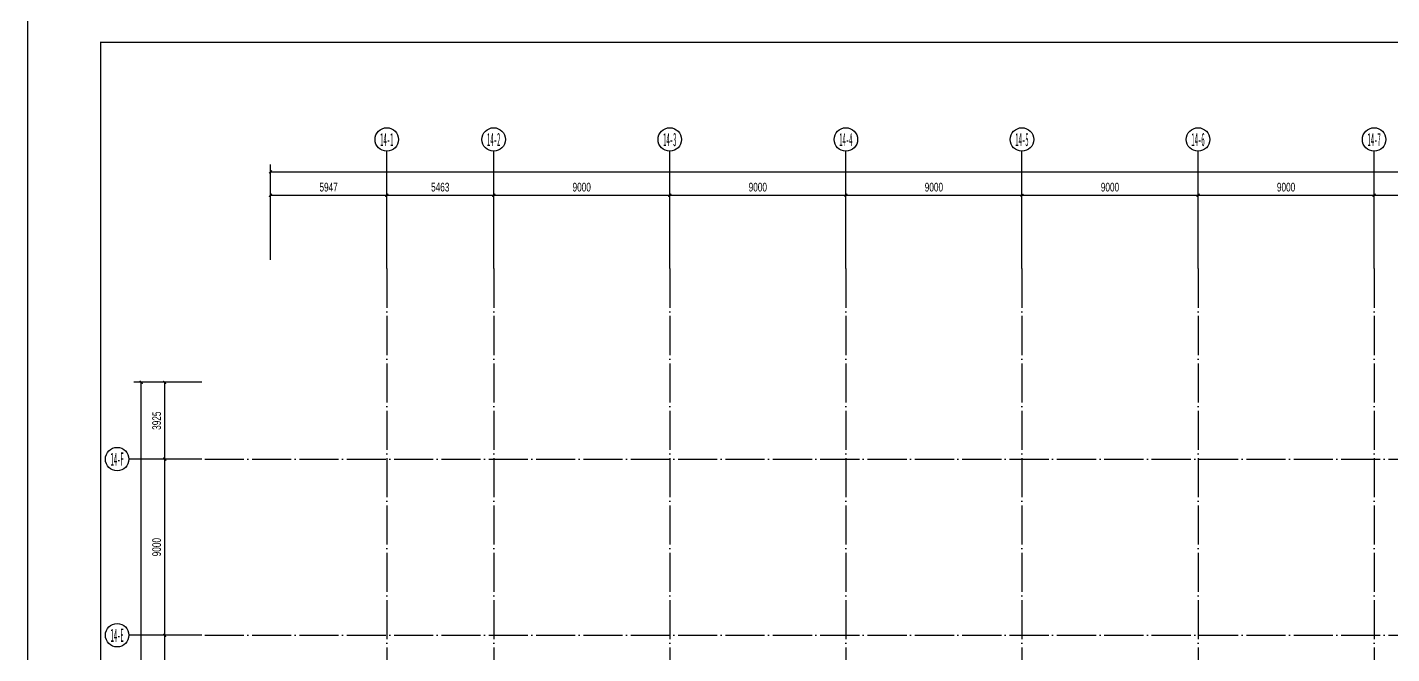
# Model space of a CAD drawing. Extents: x -233336 to 840473, y -28113 to 330904.
# Drawn here: x 671546 to 741282, y 206447 to 238458 of the extents above; entities that cross this region are included whole.
import ezdxf
from ezdxf.enums import TextEntityAlignment as Align
from ezdxf.xclip import XClip

# ---------------------------------------------------------------- set-up
doc = ezdxf.new("R2010")
doc.units = 0
doc.header["$LTSCALE"] = 1000
doc.header["$XCLIPFRAME"] = 2
doc.linetypes.add('104-14# 核心筒$0$DOTE', pattern=[2.42, 2, -0.2, 0.02, -0.2])
doc.layers.get('0').update_dxf_attribs({"linetype": 'CONTINUOUS'})
doc.layers.get('Defpoints').update_dxf_attribs({"linetype": 'CONTINUOUS'})
for name, color, linetype in [('104-14# 核心筒$0$01-标注_轴线坐标', 8, 'CONTINUOUS'), ('104-14# 核心筒$0$A_AXIS-轴线', 8, '104-14# 核心筒$0$DOTE'), ('104-14# 核心筒$0$AXIS_TEXT', 7, 'CONTINUOUS'), ('AXIS_TEXT', 7, 'CONTINUOUS')]:
    doc.layers.add(name, color=color, linetype=linetype)
doc.styles.add('104-14# 核心筒$0$_TCH_AXIS', font='STXIHEI.TTF', dxfattribs={"width": 0.8})
doc.styles.add('104-14# 核心筒$0$_TCH_DIM_T3', font='ros.shx', dxfattribs={"width": 0.705882, "bigfont": 'jd.shx'})
doc.styles.add('COMPLEX', font='COMPLEX')
doc.dimstyles.new('104-14# 核心筒$0$_TCH_ARCH&&150', dxfattribs={"dimtxt": 446.25, "dimasz": 150, "dimexe": 375, "dimexo": 450, "dimgap": 189.375, "dimtad": 1, "dimdec": 0, "dimzin": 0, "dimdsep": 46, "dimtxsty": '104-14# 核心筒$0$_TCH_DIM_T3', "dimblk": '104-14# 核心筒$0$_ArchTick', "dimcen": 0.09, "dimclrt": 7, "dimazin": 2, "dimtfac": 1, "dimtdec": 0, "dimtix": 1, "dimtmove": 2, "dimatfit": 3, "dimfxl": 0, "dimtolj": 1, "dimtzin": 0, "dimarcsym": 0})

# ---------------------------------------------------------------- blocks, each defined once
blk = doc.blocks.new('图框-A1+1-4')
for points, const_width in [([(0, 0), (1051, 0), (1051, 594), (0, 594)], 0.05), ([(976, 584), (25, 584), (25, 10), (976, 10)], 0.5)]:
    blk.add_lwpolyline(points, close=True, dxfattribs=dict(const_width=const_width))
blk = doc.blocks.new('_AXISO')
blk.add_circle((0, 0), 0.5)
at = {"layer": 'AXIS_TEXT', "style": 'COMPLEX', "width": 1.041667}
blk.add_attdef('A', text='', height=0.56, dxfattribs=at).set_placement((-0.25, -0.28), (0.25, -0.28), align=Align.FIT)
blk = doc.blocks.new('104-14# 核心筒$0$_ArchTick')
at = {"color": 0, "linetype": 'ByBlock', "const_width": 0.4}
blk.add_lwpolyline([(-0.5, -0.5), (0.5, 0.5)], dxfattribs=at)
blk = doc.blocks.new('*D382')
at = {"layer": '104-14# 核心筒$0$01-标注_轴线坐标', "color": 0, "lineweight": -2}
for p, q in [((-6010, 229184), (-6010, 232859)), ((-6010, 232484), (-63, 232484)), ((-63, 229184), (-63, 232859))]:
    blk.add_line(p, q, dxfattribs=at)
at = {"layer": 'Defpoints', "color": 0}
for p in [(-63, 232484), (-6010, 228734), (-63, 228734)]:
    blk.add_point(p, dxfattribs=at)
at = {"layer": '104-14# 核心筒$0$01-标注_轴线坐标', "color": 0, "lineweight": -2, "xscale": 150, "yscale": 150, "zscale": 150, "rotation": 180}
blk.add_blockref('104-14# 核心筒$0$_ArchTick', (-6010, 232484), dxfattribs=at)
at = {"layer": '104-14# 核心筒$0$01-标注_轴线坐标', "color": 0, "lineweight": -2, "xscale": 150, "yscale": 150, "zscale": 150}
blk.add_blockref('104-14# 核心筒$0$_ArchTick', (-63, 232484), dxfattribs=at)
at = {"layer": '104-14# 核心筒$0$01-标注_轴线坐标', "color": 7, "insert": (-3036, 232896), "char_height": 446.2, "attachment_point": 5, "style": '104-14# 核心筒$0$_TCH_DIM_T3'}
blk.add_mtext('\\A1;5947', dxfattribs=at)
blk = doc.blocks.new('*D383')
at = {"layer": '104-14# 核心筒$0$01-标注_轴线坐标', "color": 0, "lineweight": -2}
for p, q in [((-63, 229184), (-63, 232859)), ((-63, 232484), (5400, 232484)), ((5400, 229184), (5400, 232859))]:
    blk.add_line(p, q, dxfattribs=at)
at = {"layer": 'Defpoints', "color": 0}
for p in [(5400, 232484), (-63, 228734), (5400, 228734)]:
    blk.add_point(p, dxfattribs=at)
at = {"layer": '104-14# 核心筒$0$01-标注_轴线坐标', "color": 0, "lineweight": -2, "xscale": 150, "yscale": 150, "zscale": 150, "rotation": 180}
blk.add_blockref('104-14# 核心筒$0$_ArchTick', (-63, 232484), dxfattribs=at)
at = {"layer": '104-14# 核心筒$0$01-标注_轴线坐标', "color": 0, "lineweight": -2, "xscale": 150, "yscale": 150, "zscale": 150}
blk.add_blockref('104-14# 核心筒$0$_ArchTick', (5400, 232484), dxfattribs=at)
at = {"layer": '104-14# 核心筒$0$01-标注_轴线坐标', "color": 7, "insert": (2669, 232896), "char_height": 446.2, "attachment_point": 5, "style": '104-14# 核心筒$0$_TCH_DIM_T3'}
blk.add_mtext('\\A1;5463', dxfattribs=at)
blk = doc.blocks.new('*D384')
at = {"layer": '104-14# 核心筒$0$01-标注_轴线坐标', "color": 0, "lineweight": -2}
for p, q in [((5400, 229184), (5400, 232859)), ((5400, 232484), (14400, 232484)), ((14400, 229184), (14400, 232859))]:
    blk.add_line(p, q, dxfattribs=at)
at = {"layer": 'Defpoints', "color": 0}
for p in [(14400, 232484), (5400, 228734), (14400, 228734)]:
    blk.add_point(p, dxfattribs=at)
at = {"layer": '104-14# 核心筒$0$01-标注_轴线坐标', "color": 0, "lineweight": -2, "xscale": 150, "yscale": 150, "zscale": 150, "rotation": 180}
blk.add_blockref('104-14# 核心筒$0$_ArchTick', (5400, 232484), dxfattribs=at)
at = {"layer": '104-14# 核心筒$0$01-标注_轴线坐标', "color": 0, "lineweight": -2, "xscale": 150, "yscale": 150, "zscale": 150}
blk.add_blockref('104-14# 核心筒$0$_ArchTick', (14400, 232484), dxfattribs=at)
at = {"layer": '104-14# 核心筒$0$01-标注_轴线坐标', "color": 7, "insert": (9900, 232896), "char_height": 446.2, "attachment_point": 5, "style": '104-14# 核心筒$0$_TCH_DIM_T3'}
blk.add_mtext('\\A1;9000', dxfattribs=at)
blk = doc.blocks.new('*D385')
at = {"layer": '104-14# 核心筒$0$01-标注_轴线坐标', "color": 0, "lineweight": -2}
for p, q in [((14400, 229184), (14400, 232859)), ((14400, 232484), (23400, 232484)), ((23400, 229184), (23400, 232859))]:
    blk.add_line(p, q, dxfattribs=at)
at = {"layer": 'Defpoints', "color": 0}
for p in [(23400, 232484), (14400, 228734), (23400, 228734)]:
    blk.add_point(p, dxfattribs=at)
at = {"layer": '104-14# 核心筒$0$01-标注_轴线坐标', "color": 0, "lineweight": -2, "xscale": 150, "yscale": 150, "zscale": 150, "rotation": 180}
blk.add_blockref('104-14# 核心筒$0$_ArchTick', (14400, 232484), dxfattribs=at)
at = {"layer": '104-14# 核心筒$0$01-标注_轴线坐标', "color": 0, "lineweight": -2, "xscale": 150, "yscale": 150, "zscale": 150}
blk.add_blockref('104-14# 核心筒$0$_ArchTick', (23400, 232484), dxfattribs=at)
at = {"layer": '104-14# 核心筒$0$01-标注_轴线坐标', "color": 7, "insert": (18900, 232896), "char_height": 446.2, "attachment_point": 5, "style": '104-14# 核心筒$0$_TCH_DIM_T3'}
blk.add_mtext('\\A1;9000', dxfattribs=at)
blk = doc.blocks.new('*D386')
at = {"layer": '104-14# 核心筒$0$01-标注_轴线坐标', "color": 0, "lineweight": -2}
for p, q in [((23400, 229184), (23400, 232859)), ((23400, 232484), (32400, 232484)), ((32400, 229184), (32400, 232859))]:
    blk.add_line(p, q, dxfattribs=at)
at = {"layer": 'Defpoints', "color": 0}
for p in [(32400, 232484), (23400, 228734), (32400, 228734)]:
    blk.add_point(p, dxfattribs=at)
at = {"layer": '104-14# 核心筒$0$01-标注_轴线坐标', "color": 0, "lineweight": -2, "xscale": 150, "yscale": 150, "zscale": 150, "rotation": 180}
blk.add_blockref('104-14# 核心筒$0$_ArchTick', (23400, 232484), dxfattribs=at)
at = {"layer": '104-14# 核心筒$0$01-标注_轴线坐标', "color": 0, "lineweight": -2, "xscale": 150, "yscale": 150, "zscale": 150}
blk.add_blockref('104-14# 核心筒$0$_ArchTick', (32400, 232484), dxfattribs=at)
at = {"layer": '104-14# 核心筒$0$01-标注_轴线坐标', "color": 7, "insert": (27900, 232896), "char_height": 446.2, "attachment_point": 5, "style": '104-14# 核心筒$0$_TCH_DIM_T3'}
blk.add_mtext('\\A1;9000', dxfattribs=at)
blk = doc.blocks.new('*D387')
at = {"layer": '104-14# 核心筒$0$01-标注_轴线坐标', "color": 0, "lineweight": -2}
for p, q in [((32400, 229184), (32400, 232859)), ((32400, 232484), (41400, 232484)), ((41400, 229184), (41400, 232859))]:
    blk.add_line(p, q, dxfattribs=at)
at = {"layer": 'Defpoints', "color": 0}
for p in [(41400, 232484), (32400, 228734), (41400, 228734)]:
    blk.add_point(p, dxfattribs=at)
at = {"layer": '104-14# 核心筒$0$01-标注_轴线坐标', "color": 0, "lineweight": -2, "xscale": 150, "yscale": 150, "zscale": 150, "rotation": 180}
blk.add_blockref('104-14# 核心筒$0$_ArchTick', (32400, 232484), dxfattribs=at)
at = {"layer": '104-14# 核心筒$0$01-标注_轴线坐标', "color": 0, "lineweight": -2, "xscale": 150, "yscale": 150, "zscale": 150}
blk.add_blockref('104-14# 核心筒$0$_ArchTick', (41400, 232484), dxfattribs=at)
at = {"layer": '104-14# 核心筒$0$01-标注_轴线坐标', "color": 7, "insert": (36900, 232896), "char_height": 446.2, "attachment_point": 5, "style": '104-14# 核心筒$0$_TCH_DIM_T3'}
blk.add_mtext('\\A1;9000', dxfattribs=at)
blk = doc.blocks.new('*D388')
at = {"layer": '104-14# 核心筒$0$01-标注_轴线坐标', "color": 0, "lineweight": -2}
for p, q in [((41400, 229184), (41400, 232859)), ((41400, 232484), (50400, 232484)), ((50400, 229184), (50400, 232859))]:
    blk.add_line(p, q, dxfattribs=at)
at = {"layer": 'Defpoints', "color": 0}
for p in [(50400, 232484), (41400, 228734), (50400, 228734)]:
    blk.add_point(p, dxfattribs=at)
at = {"layer": '104-14# 核心筒$0$01-标注_轴线坐标', "color": 0, "lineweight": -2, "xscale": 150, "yscale": 150, "zscale": 150, "rotation": 180}
blk.add_blockref('104-14# 核心筒$0$_ArchTick', (41400, 232484), dxfattribs=at)
at = {"layer": '104-14# 核心筒$0$01-标注_轴线坐标', "color": 0, "lineweight": -2, "xscale": 150, "yscale": 150, "zscale": 150}
blk.add_blockref('104-14# 核心筒$0$_ArchTick', (50400, 232484), dxfattribs=at)
at = {"layer": '104-14# 核心筒$0$01-标注_轴线坐标', "color": 7, "insert": (45900, 232896), "char_height": 446.2, "attachment_point": 5, "style": '104-14# 核心筒$0$_TCH_DIM_T3'}
blk.add_mtext('\\A1;9000', dxfattribs=at)
blk = doc.blocks.new('*D389')
at = {"layer": '104-14# 核心筒$0$01-标注_轴线坐标', "color": 0, "lineweight": -2}
for p, q in [((50400, 229184), (50400, 232859)), ((50400, 232484), (59400, 232484)), ((59400, 229184), (59400, 232859))]:
    blk.add_line(p, q, dxfattribs=at)
at = {"layer": 'Defpoints', "color": 0}
for p in [(59400, 232484), (50400, 228734), (59400, 228734)]:
    blk.add_point(p, dxfattribs=at)
at = {"layer": '104-14# 核心筒$0$01-标注_轴线坐标', "color": 0, "lineweight": -2, "xscale": 150, "yscale": 150, "zscale": 150, "rotation": 180}
blk.add_blockref('104-14# 核心筒$0$_ArchTick', (50400, 232484), dxfattribs=at)
at = {"layer": '104-14# 核心筒$0$01-标注_轴线坐标', "color": 0, "lineweight": -2, "xscale": 150, "yscale": 150, "zscale": 150}
blk.add_blockref('104-14# 核心筒$0$_ArchTick', (59400, 232484), dxfattribs=at)
at = {"layer": '104-14# 核心筒$0$01-标注_轴线坐标', "color": 7, "insert": (54900, 232896), "char_height": 446.2, "attachment_point": 5, "style": '104-14# 核心筒$0$_TCH_DIM_T3'}
blk.add_mtext('\\A1;9000', dxfattribs=at)
blk = doc.blocks.new('*D404')
at = {"layer": '104-14# 核心筒$0$01-标注_轴线坐标', "color": 0, "lineweight": -2}
for p, q in [((-9520, 210000), (-11788, 210000)), ((-11413, 203900), (-11413, 210000)), ((-9520, 203900), (-11788, 203900))]:
    blk.add_line(p, q, dxfattribs=at)
at = {"layer": 'Defpoints', "color": 0}
for p in [(-11413, 210000), (-9070, 210000), (-9070, 203900)]:
    blk.add_point(p, dxfattribs=at)
at = {"layer": '104-14# 核心筒$0$01-标注_轴线坐标', "color": 0, "lineweight": -2, "xscale": 150, "yscale": 150, "zscale": 150}
for p, rotation in [((-11413, 210000), 90), ((-11413, 203900), 270)]:
    blk.add_blockref('104-14# 核心筒$0$_ArchTick', p, dxfattribs=dict(at, rotation=rotation))
at = {"layer": '104-14# 核心筒$0$01-标注_轴线坐标', "color": 7, "insert": (-11825, 206950), "char_height": 446.2, "attachment_point": 5, "rotation": 90, "style": '104-14# 核心筒$0$_TCH_DIM_T3'}
blk.add_mtext('\\A1;6100', dxfattribs=at)
blk = doc.blocks.new('*D405')
at = {"layer": '104-14# 核心筒$0$01-标注_轴线坐标', "color": 0, "lineweight": -2}
for p, q in [((-9520, 219000), (-11788, 219000)), ((-11413, 210000), (-11413, 219000)), ((-9520, 210000), (-11788, 210000))]:
    blk.add_line(p, q, dxfattribs=at)
at = {"layer": 'Defpoints', "color": 0}
for p in [(-11413, 219000), (-9070, 219000), (-9070, 210000)]:
    blk.add_point(p, dxfattribs=at)
at = {"layer": '104-14# 核心筒$0$01-标注_轴线坐标', "color": 0, "lineweight": -2, "xscale": 150, "yscale": 150, "zscale": 150}
for p, rotation in [((-11413, 219000), 90), ((-11413, 210000), 270)]:
    blk.add_blockref('104-14# 核心筒$0$_ArchTick', p, dxfattribs=dict(at, rotation=rotation))
at = {"layer": '104-14# 核心筒$0$01-标注_轴线坐标', "color": 7, "insert": (-11825, 214500), "char_height": 446.2, "attachment_point": 5, "rotation": 90, "style": '104-14# 核心筒$0$_TCH_DIM_T3'}
blk.add_mtext('\\A1;9000', dxfattribs=at)
blk = doc.blocks.new('*D406')
at = {"layer": '104-14# 核心筒$0$01-标注_轴线坐标', "color": 0, "lineweight": -2}
for p, q in [((-9520, 222925), (-11788, 222925)), ((-11413, 219000), (-11413, 222925)), ((-9520, 219000), (-11788, 219000))]:
    blk.add_line(p, q, dxfattribs=at)
at = {"layer": 'Defpoints', "color": 0}
for p in [(-11413, 222925), (-9070, 222925), (-9070, 219000)]:
    blk.add_point(p, dxfattribs=at)
at = {"layer": '104-14# 核心筒$0$01-标注_轴线坐标', "color": 0, "lineweight": -2, "xscale": 150, "yscale": 150, "zscale": 150}
for p, rotation in [((-11413, 222925), 90), ((-11413, 219000), 270)]:
    blk.add_blockref('104-14# 核心筒$0$_ArchTick', p, dxfattribs=dict(at, rotation=rotation))
at = {"layer": '104-14# 核心筒$0$01-标注_轴线坐标', "color": 7, "insert": (-11825, 220963), "char_height": 446.2, "attachment_point": 5, "rotation": 90, "style": '104-14# 核心筒$0$_TCH_DIM_T3'}
blk.add_mtext('\\A1;3925', dxfattribs=at)
blk = doc.blocks.new('*D474')
at = {"layer": '104-14# 核心筒$0$01-标注_轴线坐标', "color": 0, "lineweight": -2}
for p, q in [((-6010, 229184), (-6010, 234059)), ((-6010, 233684), (120742, 233684)), ((120742, 229184), (120742, 234059))]:
    blk.add_line(p, q, dxfattribs=at)
at = {"layer": 'Defpoints', "color": 0}
for p in [(120742, 233684), (-6010, 228734), (120742, 228734)]:
    blk.add_point(p, dxfattribs=at)
at = {"layer": '104-14# 核心筒$0$01-标注_轴线坐标', "color": 0, "lineweight": -2, "xscale": 150, "yscale": 150, "zscale": 150, "rotation": 180}
blk.add_blockref('104-14# 核心筒$0$_ArchTick', (-6010, 233684), dxfattribs=at)
at = {"layer": '104-14# 核心筒$0$01-标注_轴线坐标', "color": 0, "lineweight": -2, "xscale": 150, "yscale": 150, "zscale": 150}
blk.add_blockref('104-14# 核心筒$0$_ArchTick', (120742, 233684), dxfattribs=at)
at = {"layer": '104-14# 核心筒$0$01-标注_轴线坐标', "color": 7, "insert": (57366, 234096), "char_height": 446.2, "attachment_point": 5, "style": '104-14# 核心筒$0$_TCH_DIM_T3'}
blk.add_mtext('\\A1;126752', dxfattribs=at)
blk = doc.blocks.new('*D475')
at = {"layer": '104-14# 核心筒$0$01-标注_轴线坐标', "color": 0, "lineweight": -2}
for p, q in [((-9520, 222925), (-12988, 222925)), ((-12613, 173284), (-12613, 222925)), ((-9520, 173284), (-12988, 173284))]:
    blk.add_line(p, q, dxfattribs=at)
at = {"layer": 'Defpoints', "color": 0}
for p in [(-12613, 222925), (-9070, 222925), (-9070, 173284)]:
    blk.add_point(p, dxfattribs=at)
at = {"layer": '104-14# 核心筒$0$01-标注_轴线坐标', "color": 0, "lineweight": -2, "xscale": 150, "yscale": 150, "zscale": 150}
for p, rotation in [((-12613, 222925), 90), ((-12613, 173284), 270)]:
    blk.add_blockref('104-14# 核心筒$0$_ArchTick', p, dxfattribs=dict(at, rotation=rotation))
at = {"layer": '104-14# 核心筒$0$01-标注_轴线坐标', "color": 7, "insert": (-13025, 198104), "char_height": 446.2, "attachment_point": 5, "rotation": 90, "style": '104-14# 核心筒$0$_TCH_DIM_T3'}
blk.add_mtext('\\A1;49641', dxfattribs=at)
blk = doc.blocks.new('104-14# 核心筒')
at = {"layer": '104-14# 核心筒$0$01-标注_轴线坐标'}
for p, q in [((-62.7, 228733.6), (-62.7, 234733.6)), ((5400, 228733.6), (5400, 234733.6)), ((14400, 228733.6), (14400, 234733.6)), ((23400, 228733.6), (23400, 234733.6)), ((32400, 228733.6), (32400, 234733.6)), ((41400, 228733.6), (41400, 234733.6)), ((50400, 228733.6), (50400, 234733.6)), ((-9907.7, 219000), (-13243.8, 219000)), ((-9907.7, 210000), (-13243.8, 210000))]:
    blk.add_line(p, q, dxfattribs=at)
at = {"layer": '104-14# 核心筒$0$A_AXIS-轴线'}
for p, q in [((-62.7, 228733.6), (-62.7, 169654.9)), ((5400, 228733.6), (5400, 169654.9)), ((14400, 228733.6), (14400, 169654.9)), ((23400, 228733.6), (23400, 169654.9)), ((32400, 228733.6), (32400, 169654.9)), ((41400, 228733.6), (41400, 169654.9)), ((50400, 228733.6), (50400, 169654.9)), ((-9370.1, 219000), (120259.9, 219000)), ((-9370.1, 210000), (120259.9, 210000))]:
    blk.add_line(p, q, dxfattribs=at)
at = {"layer": '104-14# 核心筒$0$01-标注_轴线坐标'}
ref = blk.add_blockref('_AXISO', (-62.7, 235333.6), dxfattribs=dict(at, xscale=1200, yscale=1200, zscale=1200))
ref.add_attrib('A', '14-1', dxfattribs={"layer": '104-14# 核心筒$0$AXIS_TEXT', "height": 678.82, "style": '104-14# 核心筒$0$_TCH_AXIS', "width": 0.46828}).set_placement((-402.1, 234994.2), (276.7, 234994.2), align=Align.FIT)
ref = blk.add_blockref('_AXISO', (5400, 235333.6), dxfattribs=dict(at, xscale=1200, yscale=1200, zscale=1200))
ref.add_attrib('A', '14-2', dxfattribs={"layer": '104-14# 核心筒$0$AXIS_TEXT', "height": 678.82, "style": '104-14# 核心筒$0$_TCH_AXIS', "width": 0.46828}).set_placement((5060.6, 234994.2), (5739.4, 234994.2), align=Align.FIT)
ref = blk.add_blockref('_AXISO', (14400, 235333.6), dxfattribs=dict(at, xscale=1200, yscale=1200, zscale=1200))
ref.add_attrib('A', '14-3', dxfattribs={"layer": '104-14# 核心筒$0$AXIS_TEXT', "height": 678.82, "style": '104-14# 核心筒$0$_TCH_AXIS', "width": 0.46828}).set_placement((14060.6, 234994.2), (14739.4, 234994.2), align=Align.FIT)
ref = blk.add_blockref('_AXISO', (23400, 235333.6), dxfattribs=dict(at, xscale=1200, yscale=1200, zscale=1200))
ref.add_attrib('A', '14-4', dxfattribs={"layer": '104-14# 核心筒$0$AXIS_TEXT', "height": 678.82, "style": '104-14# 核心筒$0$_TCH_AXIS', "width": 0.46828}).set_placement((23060.6, 234994.2), (23739.4, 234994.2), align=Align.FIT)
ref = blk.add_blockref('_AXISO', (32400, 235333.6), dxfattribs=dict(at, xscale=1200, yscale=1200, zscale=1200))
ref.add_attrib('A', '14-5', dxfattribs={"layer": '104-14# 核心筒$0$AXIS_TEXT', "height": 678.82, "style": '104-14# 核心筒$0$_TCH_AXIS', "width": 0.46828}).set_placement((32060.6, 234994.2), (32739.4, 234994.2), align=Align.FIT)
ref = blk.add_blockref('_AXISO', (41400, 235333.6), dxfattribs=dict(at, xscale=1200, yscale=1200, zscale=1200))
ref.add_attrib('A', '14-6', dxfattribs={"layer": '104-14# 核心筒$0$AXIS_TEXT', "height": 678.82, "style": '104-14# 核心筒$0$_TCH_AXIS', "width": 0.46828}).set_placement((41060.6, 234994.2), (41739.4, 234994.2), align=Align.FIT)
ref = blk.add_blockref('_AXISO', (50400, 235333.6), dxfattribs=dict(at, xscale=1200, yscale=1200, zscale=1200))
ref.add_attrib('A', '14-7', dxfattribs={"layer": '104-14# 核心筒$0$AXIS_TEXT', "height": 678.82, "style": '104-14# 核心筒$0$_TCH_AXIS', "width": 0.46828}).set_placement((50060.6, 234994.2), (50739.4, 234994.2), align=Align.FIT)
ref = blk.add_blockref('_AXISO', (-13843.8, 219000), dxfattribs=dict(at, xscale=1200, yscale=1200, zscale=1200))
ref.add_attrib('A', '14-F', dxfattribs={"layer": '104-14# 核心筒$0$AXIS_TEXT', "height": 678.82, "style": '104-14# 核心筒$0$_TCH_AXIS', "width": 0.485065}).set_placement((-14183.2, 218660.6), (-13504.4, 218660.6), align=Align.FIT)
ref = blk.add_blockref('_AXISO', (-13843.8, 210000), dxfattribs=dict(at, xscale=1200, yscale=1200, zscale=1200))
ref.add_attrib('A', '14-E', dxfattribs={"layer": '104-14# 核心筒$0$AXIS_TEXT', "height": 678.82, "style": '104-14# 核心筒$0$_TCH_AXIS', "width": 0.472546}).set_placement((-14183.2, 209660.6), (-13504.4, 209660.6), align=Align.FIT)
for p1, p2, distance, text, picture, middle in [((-6009.8, 228733.6), (120741.8, 228733.6), 4950, '126752', '*D474', (57366, 234096.1)), ((-6009.8, 228733.6), (-62.7, 228733.6), 3750, '5947', '*D382', (-3036.2, 232896.1)), ((-62.7, 228733.6), (5400, 228733.6), 3750, '5463', '*D383', (2668.6, 232896.1)), ((5400, 228733.6), (14400, 228733.6), 3750, '9000', '*D384', (9900, 232896.1)), ((14400, 228733.6), (23400, 228733.6), 3750, '9000', '*D385', (18900, 232896.1)), ((23400, 228733.6), (32400, 228733.6), 3750, '9000', '*D386', (27900, 232896.1)), ((32400, 228733.6), (41400, 228733.6), 3750, '9000', '*D387', (36900, 232896.1)), ((41400, 228733.6), (50400, 228733.6), 3750, '9000', '*D388', (45900, 232896.1)), ((50400, 228733.6), (59400, 228733.6), 3750, '9000', '*D389', (54900, 232896.1)), ((-9070, 173283.6), (-9070, 222925), 3542.6, '49641', '*D475', (-13025.1, 198104.3)), ((-9070, 219000), (-9070, 222925), 2342.6, '3925', '*D406', (-11825.1, 220962.5)), ((-9070, 210000), (-9070, 219000), 2342.6, '9000', '*D405', (-11825.1, 214500)), ((-9070, 203900), (-9070, 210000), 2342.6, '6100', '*D404', (-11825.1, 206950))]:
    dim = blk.add_aligned_dim(p1=p1, p2=p2, distance=distance, text=text, dimstyle='104-14# 核心筒$0$_TCH_ARCH&&150', dxfattribs=at)
    dim.commit()
    dim.dimension.update_dxf_attribs({"geometry": picture, "text_midpoint": middle})
blk = doc.blocks.new('X-104 14#平面')
blk.add_lwpolyline([(-18433.5, 152700), (139216.5, 152700), (139216.5, 241800), (-18433.5, 241800)], close=True)
ref = blk.add_blockref('104-14# 核心筒', (0, 0))
XClip(ref).set_block_clipping_path([(-38664.3623821461, -25500), (139216.5485069363, 330900)])
at = {"xscale": 150, "yscale": 150, "zscale": 150}
blk.add_blockref('图框-A1+1-4', (-18433.5, 152700), dxfattribs=at)

msp = doc.modelspace()

# ---------------------------------------------------------------- block references
msp.add_blockref('X-104 14#平面', (689983.4, -2608.9))

doc.saveas('drawing.dxf')
